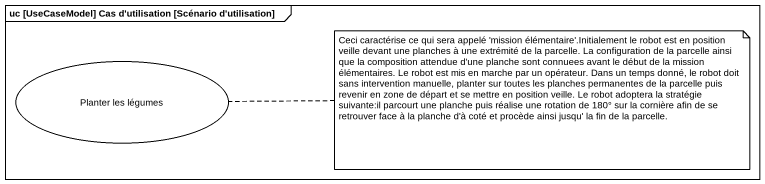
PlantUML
@startuml
mainframe uc [UseCaseModel] Cas d'utilisation [Scénario d'utilisation]
usecase "Planter les légumes" as Planter_les_légumes
note right of Planter_les_légumes : Ceci caractérise ce qui sera appelé 'mission élémentaire'.Initialement le robot est en position veille devant une planches à une extrémité de la parcelle. La configuration de la parcelle ainsi que la composition attendue d'une planche sont connuees avant le début de la mission élémentaires. Le robot est mis en marche par un opérateur. Dans un temps donné, le robot doit sans intervention manuelle, planter sur toutes les planches permanentes de la parcelle puis revenir en zone de départ et se mettre en position veille. Le robot adoptera la stratégie suivante:il parcourt une planche puis réalise une rotation de 180° sur la cornière afin de se retrouver face à la planche d'à coté et procède ainsi jusqu' la fin de la parcelle.
@enduml
